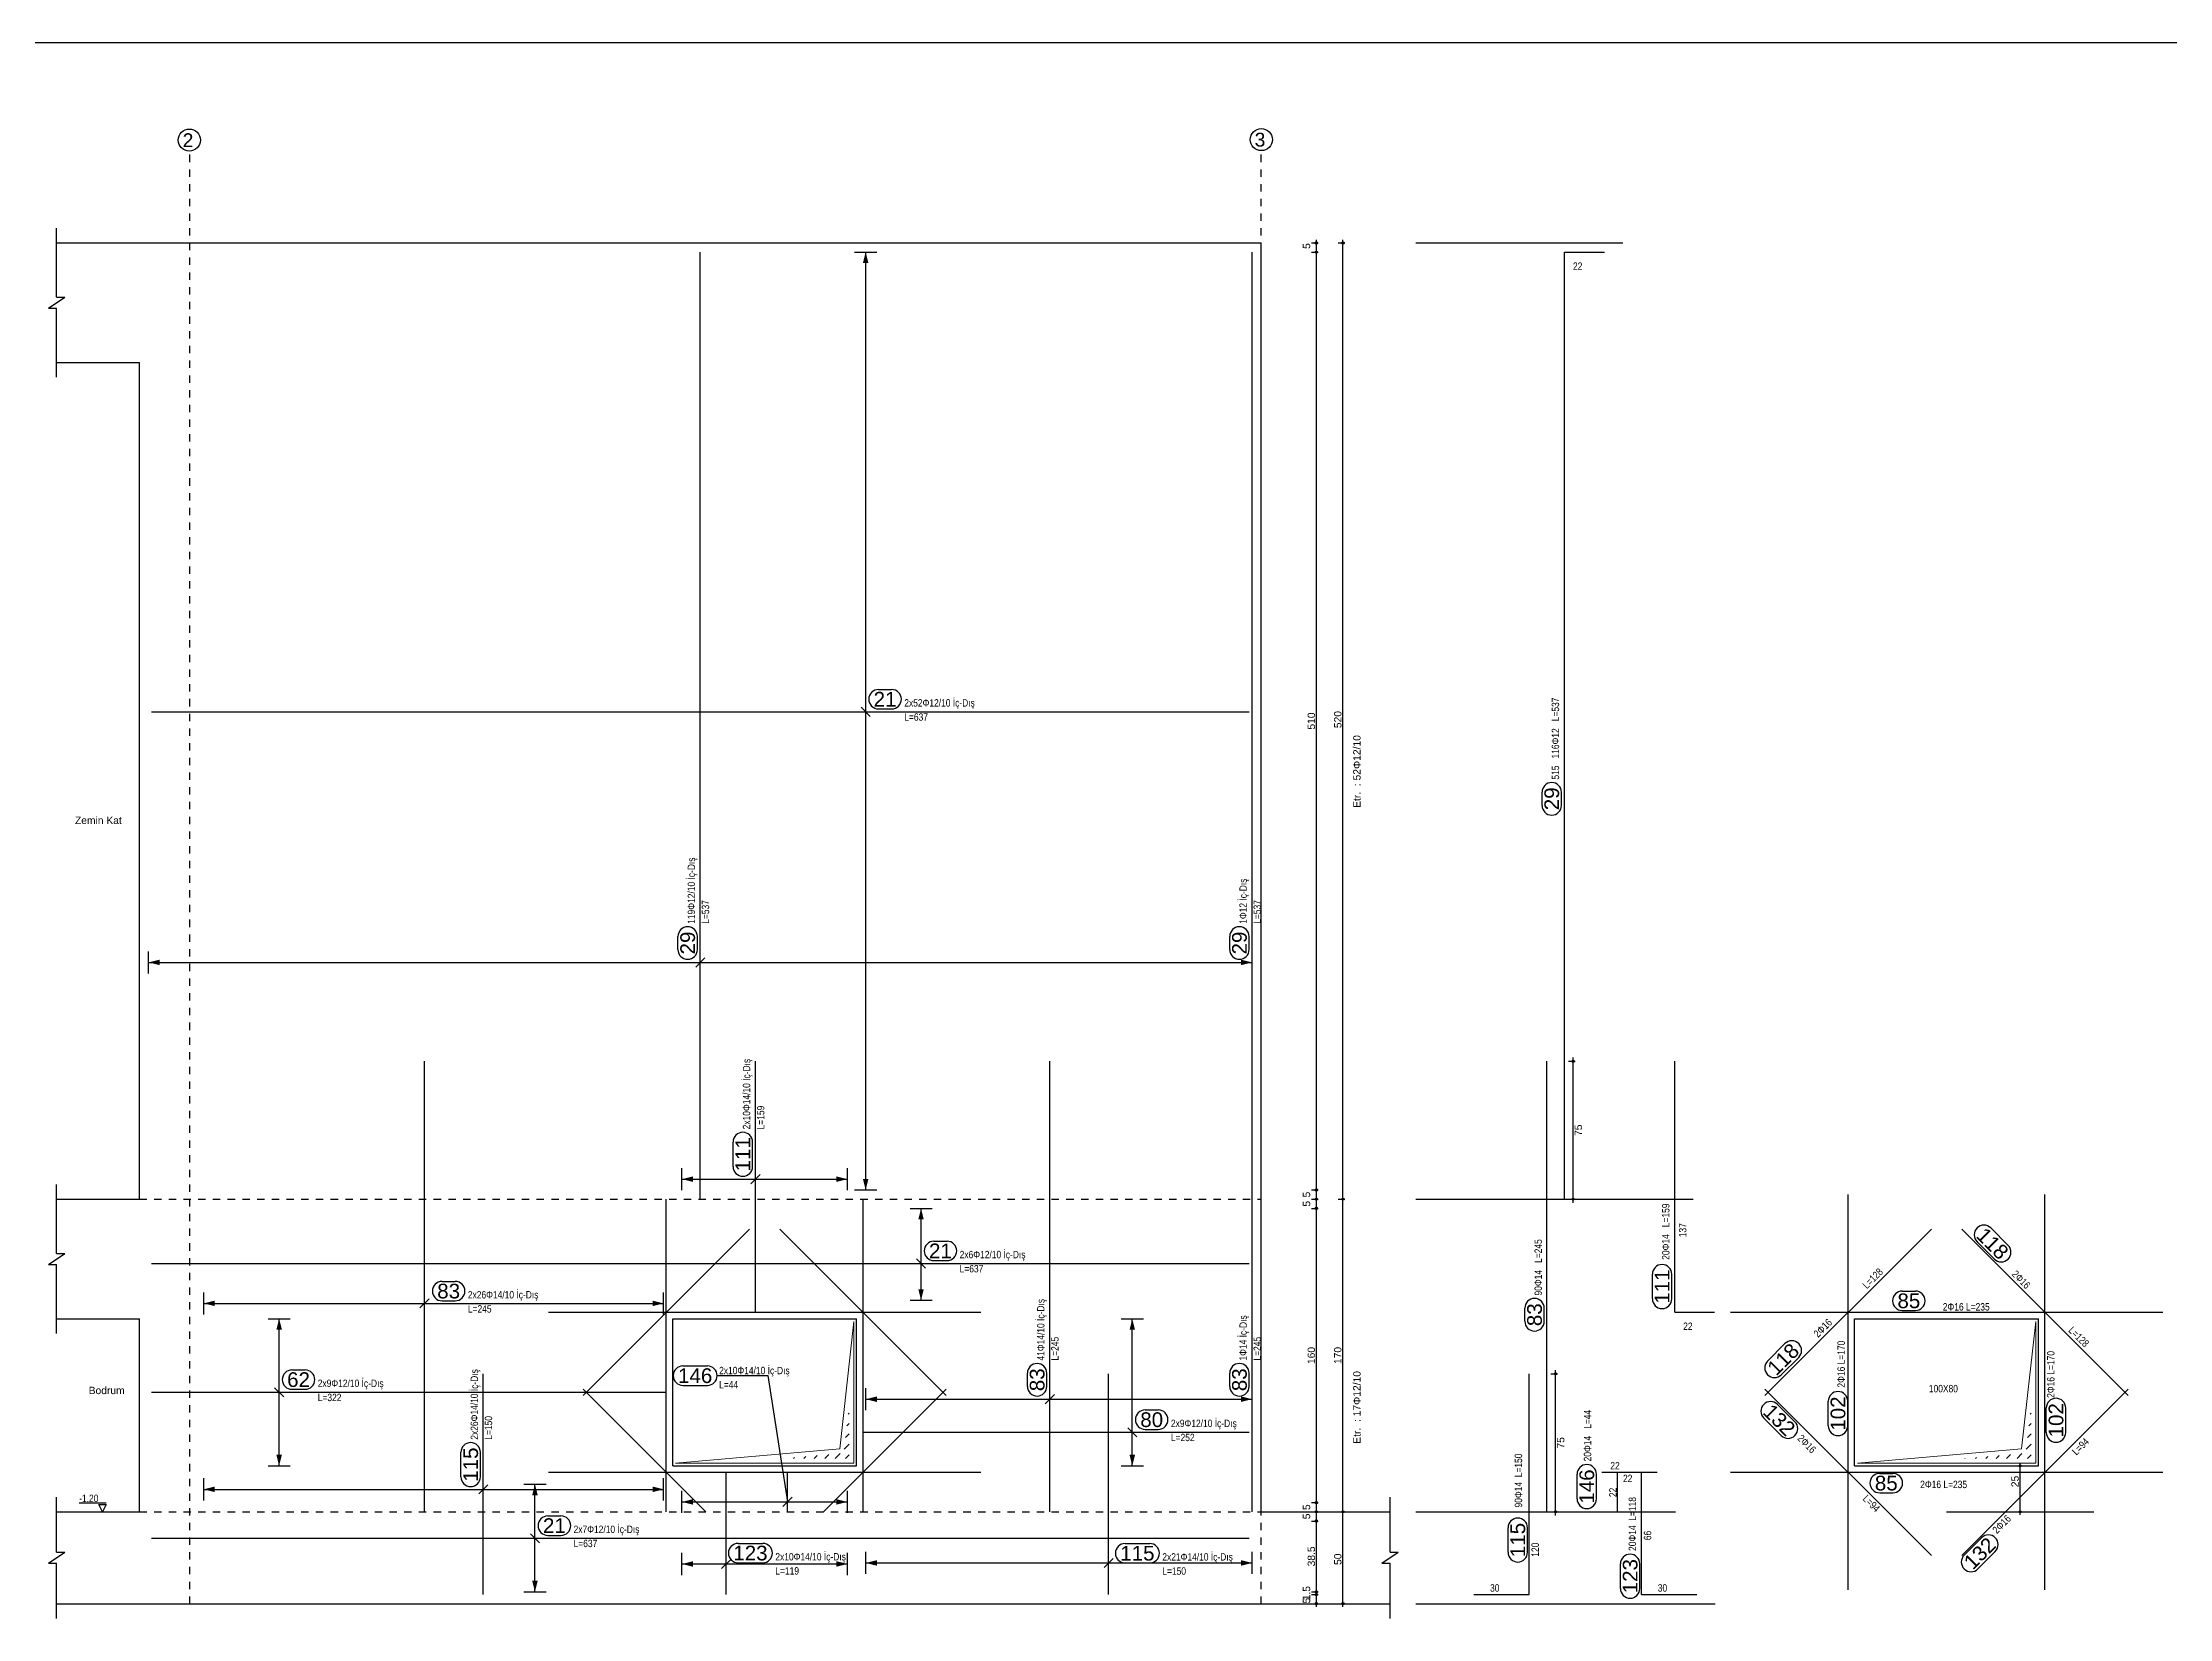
# Model space of a CAD drawing. Header units: metres. Extents: x 419734 to 420376, y 4564732 to 4565123.
# Drawn here: x 420259.06 to 420287.98, y 4564884.51 to 4564905.94 of the extents above; entities that cross this region are included whole.
import ezdxf

# ---------------------------------------------------------------- set-up
doc = ezdxf.new("R2010")
doc.units = ezdxf.units.M
doc.linetypes.add('NASCOSTA', pattern=[0.375, 0.25, -0.125])
doc.linetypes.add('TRATTO-PUNTO', pattern=[1, 0.5, -0.25, 0, -0.25])
for name, color, linetype in [('Standart', 7, 'Continuous'), ('SW_ASSI', 7, 'TRATTO-PUNTO'), ('SW_DIM', 33, 'Continuous'), ('SW_SEZIONI-ARMATURA', 3, 'Continuous'), ('SW_SEZIONI_CARPENTERIA', 4, 'Continuous'), ('SW_TRATT', 7, 'NASCOSTA'), ('SW_TXT_TESTI', 1, 'Continuous')]:
    doc.layers.add(name, color=color, linetype=linetype)
doc.styles.add('arial_1_18', font='arial.ttf', dxfattribs={"height": 0.2})
doc.styles.add('SWS', font='ARIALN.TTF')

msp = doc.modelspace()

# ---------------------------------------------------------------- hatches: boundary and pattern name
at = {"layer": 'SW_DIM'}
for points in [[(420270.29012, 4564902.9392), (420270.21512, 4564902.9392), (420270.25262, 4564903.0892)], [(420260.65496, 4564893.39545), (420260.50496, 4564893.43295), (420260.65496, 4564893.47045)], [(420275.50496, 4564893.43295), (420275.35496, 4564893.39545), (420275.35496, 4564893.47045)], [(420267.90496, 4564890.44896), (420267.75496, 4564890.48646), (420267.90496, 4564890.52396)], [(420270.00496, 4564890.48646), (420269.85496, 4564890.44896), (420269.85496, 4564890.52396)], [(420270.25262, 4564890.3392), (420270.21512, 4564890.4892), (420270.29012, 4564890.4892)], [(420271.04276, 4564889.9392), (420270.96776, 4564889.9392), (420271.00526, 4564890.0892)], [(420261.40496, 4564888.76021), (420261.25496, 4564888.79771), (420261.40496, 4564888.83521)], [(420267.50496, 4564888.79771), (420267.35496, 4564888.76021), (420267.35496, 4564888.83521)], [(420271.00526, 4564888.8392), (420270.96776, 4564888.9892), (420271.04276, 4564888.9892)], [(420262.31729, 4564888.4392), (420262.24229, 4564888.4392), (420262.27979, 4564888.5892)], [(420273.91448, 4564888.4392), (420273.83948, 4564888.4392), (420273.87698, 4564888.5892)], [(420270.40496, 4564887.45795), (420270.25496, 4564887.49545), (420270.40496, 4564887.53295)], [(420275.50496, 4564887.49545), (420275.35496, 4564887.45795), (420275.35496, 4564887.53295)], [(420262.27979, 4564886.5892), (420262.24229, 4564886.7392), (420262.31729, 4564886.7392)], [(420273.87698, 4564886.5892), (420273.83948, 4564886.7392), (420273.91448, 4564886.7392)], [(420261.40496, 4564886.23222), (420261.25496, 4564886.26972), (420261.40496, 4564886.30722)], [(420265.79501, 4564886.1892), (420265.72001, 4564886.1892), (420265.75751, 4564886.3392)], [(420267.50496, 4564886.26972), (420267.35496, 4564886.23222), (420267.35496, 4564886.30722)], [(420267.90496, 4564886.06108), (420267.75496, 4564886.09858), (420267.90496, 4564886.13608)], [(420270.00496, 4564886.09858), (420269.85496, 4564886.06108), (420269.85496, 4564886.13608)], [(420265.75751, 4564884.8767), (420265.72001, 4564885.0267), (420265.79501, 4564885.0267)], [(420267.90496, 4564885.21733), (420267.75496, 4564885.25483), (420267.90496, 4564885.29233)], [(420270.00496, 4564885.25483), (420269.85496, 4564885.21733), (420269.85496, 4564885.29233)], [(420270.40496, 4564885.23134), (420270.25496, 4564885.26884), (420270.40496, 4564885.30634)], [(420275.50496, 4564885.26884), (420275.35496, 4564885.23134), (420275.35496, 4564885.30634)]]:
    msp.add_hatch(color=256, dxfattribs=at).paths.add_polyline_path(points)

# ---------------------------------------------------------------- linework, layer by layer
for centre in [(420261.05862, 4564904.6117), (420275.63051, 4564904.61924)]:
    msp.add_circle(centre, 0.15)
at = {"layer": 'Standart', "color": 2}
msp.add_line((419946.10266, 4564905.93855), (420327.35266, 4564905.93855), dxfattribs=at)
at = {"layer": 'Standart', "color": 2, "linetype": 'Continuous', "lineweight": 5}
for points in [[(420270.19012, 4564896.9017), (420270.31512, 4564896.7767)], [(420267.94246, 4564893.37045), (420268.06746, 4564893.49545)], [(420268.69246, 4564890.42396), (420268.81746, 4564890.54896)], [(420270.94276, 4564889.4017), (420271.06776, 4564889.2767)], [(420264.19246, 4564888.73521), (420264.31746, 4564888.86021)], [(420269.89996, 4564886.8192), (420270.09246, 4564888.5517)], [(420270.09246, 4564886.6267), (420270.09246, 4564888.5517)], [(420285.9657, 4564886.8192), (420286.1582, 4564888.5517)], [(420286.1582, 4564886.6267), (420286.1582, 4564888.5517)], [(420262.21729, 4564887.6517), (420262.34229, 4564887.5267)], [(420272.69246, 4564887.43295), (420272.81746, 4564887.55795)], [(420269.99764, 4564887.1325), (420270.02996, 4564887.16481)], [(420270.01535, 4564887.29165), (420270.02996, 4564887.30627)], [(420273.81448, 4564887.10724), (420273.93948, 4564886.98224)], [(420286.06339, 4564887.1325), (420286.0957, 4564887.16481)], [(420286.08107, 4564887.29165), (420286.0957, 4564887.30627)], [(420267.66746, 4564886.6267), (420269.89996, 4564886.8192)], [(420269.83729, 4564886.6892), (420269.90499, 4564886.7569)], [(420269.96228, 4564886.8142), (420270.02996, 4564886.88187)], [(420269.97996, 4564886.97335), (420270.02996, 4564887.02334)], [(420283.7332, 4564886.6267), (420285.9657, 4564886.8192)], [(420285.90302, 4564886.6892), (420285.97073, 4564886.7569)], [(420286.02803, 4564886.8142), (420286.0957, 4564886.88187)], [(420286.04571, 4564886.97335), (420286.0957, 4564887.02334)], [(420267.66746, 4564886.6267), (420270.09246, 4564886.6267)], [(420269.12995, 4564886.6892), (420269.13091, 4564886.69015)], [(420269.27142, 4564886.6892), (420269.28573, 4564886.70351)], [(420269.41289, 4564886.6892), (420269.44055, 4564886.71686)], [(420269.55436, 4564886.6892), (420269.59537, 4564886.73021)], [(420269.69583, 4564886.6892), (420269.75017, 4564886.74355)], [(420269.97874, 4564886.6892), (420270.02996, 4564886.7404)], [(420283.7332, 4564886.6267), (420286.1582, 4564886.6267)], [(420285.1957, 4564886.6892), (420285.19666, 4564886.69015)], [(420285.33717, 4564886.6892), (420285.35148, 4564886.70351)], [(420285.47862, 4564886.6892), (420285.50628, 4564886.71686)], [(420285.62009, 4564886.6892), (420285.6611, 4564886.73021)], [(420285.76156, 4564886.6892), (420285.81592, 4564886.74355)], [(420286.04449, 4564886.6892), (420286.0957, 4564886.7404)], [(420264.99246, 4564886.20722), (420265.11746, 4564886.33222)], [(420269.12691, 4564886.03608), (420269.25191, 4564886.16108)], [(420265.69501, 4564885.6667), (420265.82001, 4564885.5417)], [(420268.29341, 4564885.19233), (420268.41841, 4564885.31733)], [(420273.49246, 4564885.20634), (420273.61746, 4564885.33134)]]:
    msp.add_lwpolyline(points, dxfattribs=at)
at = {"layer": 'SW_ASSI', "ltscale": 0.2}
for points in [[(420261.06746, 4564884.7142), (420261.06746, 4564904.4642)], [(420275.62996, 4564884.7142), (420275.62996, 4564904.4642)]]:
    msp.add_lwpolyline(points, dxfattribs=at)
at = {"layer": 'SW_DIM'}
for points in [[(420259.25495, 4564902.4767), (420259.25495, 4564903.41421)], [(420270.10262, 4564903.0892), (420270.40262, 4564903.0892)], [(420270.25262, 4564890.3392), (420270.25262, 4564903.0892)], [(420259.14245, 4564902.3267), (420259.36745, 4564902.4767)], [(420259.25495, 4564902.4767), (420259.36745, 4564902.4767)], [(420259.14245, 4564902.3267), (420259.25495, 4564902.3267)], [(420259.25495, 4564901.3892), (420259.25495, 4564902.3267)], [(420260.50496, 4564893.28295), (420260.50496, 4564893.58295)], [(420260.50496, 4564893.43295), (420275.50496, 4564893.43295)], [(420275.50496, 4564893.28295), (420275.50496, 4564893.58295)], [(420279.80534, 4564892.0892), (420279.89534, 4564892.0892)], [(420279.87034, 4564890.1642), (420279.87034, 4564892.1392)], [(420267.75496, 4564890.33646), (420267.75496, 4564890.63646)], [(420270.00496, 4564890.33646), (420270.00496, 4564890.63646)], [(420259.25495, 4564889.4767), (420259.25495, 4564890.41421)], [(420267.75496, 4564890.48646), (420270.00496, 4564890.48646)], [(420270.10262, 4564890.3392), (420270.40262, 4564890.3392)], [(420270.85526, 4564890.0892), (420271.15526, 4564890.0892)], [(420271.00526, 4564888.8392), (420271.00526, 4564890.0892)], [(420279.80534, 4564890.2142), (420279.89534, 4564890.2142)], [(420259.14245, 4564889.3267), (420259.36745, 4564889.4767)], [(420259.25495, 4564889.4767), (420259.36745, 4564889.4767)], [(420259.14245, 4564889.3267), (420259.25495, 4564889.3267)], [(420259.25495, 4564888.3892), (420259.25495, 4564889.3267)], [(420261.25496, 4564888.64771), (420261.25496, 4564888.94771)], [(420261.25496, 4564888.79771), (420267.50496, 4564888.79771)], [(420267.50496, 4564888.64771), (420267.50496, 4564888.94771)], [(420270.85526, 4564888.8392), (420271.15526, 4564888.8392)], [(420262.12979, 4564888.5892), (420262.42979, 4564888.5892)], [(420262.27979, 4564886.5892), (420262.27979, 4564888.5892)], [(420273.72698, 4564888.5892), (420274.02698, 4564888.5892)], [(420273.87698, 4564886.5892), (420273.87698, 4564888.5892)], [(420270.25496, 4564887.34545), (420270.25496, 4564887.64545)], [(420275.50496, 4564887.34545), (420275.50496, 4564887.64545)], [(420279.56534, 4564887.8392), (420279.65534, 4564887.8392)], [(420279.63034, 4564885.9142), (420279.63034, 4564887.8892)], [(420270.25496, 4564887.49545), (420275.50496, 4564887.49545)], [(420262.12979, 4564886.5892), (420262.42979, 4564886.5892)], [(420273.72698, 4564886.5892), (420274.02698, 4564886.5892)], [(420285.9207, 4564886.5892), (420286.0107, 4564886.5892)], [(420261.25496, 4564886.11972), (420261.25496, 4564886.41972)], [(420261.25496, 4564886.26972), (420267.50496, 4564886.26972)], [(420265.60751, 4564886.3392), (420265.90751, 4564886.3392)], [(420265.75751, 4564884.8767), (420265.75751, 4564886.3392)], [(420267.50496, 4564886.11972), (420267.50496, 4564886.41972)], [(420267.75496, 4564885.94858), (420267.75496, 4564886.24858)], [(420270.00496, 4564885.94858), (420270.00496, 4564886.24858)], [(420259.25495, 4564885.4142), (420259.25495, 4564886.1642)], [(420259.92995, 4564886.08087), (420259.56154, 4564886.08087)], [(420259.56154, 4564885.9642), (420259.87995, 4564885.9642)], [(420259.87995, 4564885.9642), (420259.82995, 4564886.0642)], [(420259.82995, 4564886.0642), (420259.92995, 4564886.0642)], [(420259.92995, 4564886.0642), (420259.87995, 4564885.9642)], [(420267.75496, 4564886.09858), (420270.00496, 4564886.09858)], [(420276.67496, 4564885.9642), (420276.76496, 4564885.9642)], [(420277.37996, 4564885.4142), (420277.37996, 4564886.1642)], [(420279.56534, 4564885.9642), (420279.65534, 4564885.9642)], [(420285.9207, 4564885.9642), (420286.0107, 4564885.9642)], [(420259.14245, 4564885.2642), (420259.36745, 4564885.4142)], [(420259.25495, 4564885.4142), (420259.36745, 4564885.4142)], [(420267.75496, 4564885.10483), (420267.75496, 4564885.40483)], [(420270.00496, 4564885.10483), (420270.00496, 4564885.40483)], [(420270.25496, 4564885.11884), (420270.25496, 4564885.41884)], [(420275.50496, 4564885.11884), (420275.50496, 4564885.41884)], [(420277.26746, 4564885.2642), (420277.49246, 4564885.4142)], [(420277.37996, 4564885.4142), (420277.49246, 4564885.4142)], [(420259.14245, 4564885.2642), (420259.25495, 4564885.2642)], [(420259.25495, 4564884.5142), (420259.25495, 4564885.2642)], [(420267.75496, 4564885.25483), (420270.00496, 4564885.25483)], [(420270.25496, 4564885.26884), (420275.50496, 4564885.26884)], [(420277.26746, 4564885.2642), (420277.37996, 4564885.2642)], [(420277.37996, 4564884.5142), (420277.37996, 4564885.2642)], [(420265.60751, 4564884.8767), (420265.90751, 4564884.8767)], [(420276.67496, 4564884.7142), (420276.76496, 4564884.7142)]]:
    msp.add_lwpolyline(points, dxfattribs=at)
at = {"layer": 'SW_DIM', "ltscale": 0.5}
for points in [[(420276.37996, 4564884.6742), (420276.37996, 4564903.25421)], [(420276.73996, 4564884.6742), (420276.73996, 4564903.25421)], [(420276.31496, 4564903.21421), (420276.40496, 4564903.21421)], [(420276.31496, 4564903.08921), (420276.40496, 4564903.08921)], [(420276.67496, 4564903.21421), (420276.76496, 4564903.21421)], [(420276.31496, 4564890.3392), (420276.40496, 4564890.3392)], [(420276.31496, 4564890.2142), (420276.40496, 4564890.21421)], [(420276.31496, 4564890.08921), (420276.40496, 4564890.08921)], [(420276.67496, 4564890.21421), (420276.76496, 4564890.21421)], [(420285.9457, 4564885.9242), (420285.9457, 4564886.6292)], [(420276.31496, 4564886.0892), (420276.40496, 4564886.0892)], [(420276.31496, 4564885.9642), (420276.40496, 4564885.9642)], [(420276.31496, 4564885.8392), (420276.40496, 4564885.8392)], [(420276.31496, 4564884.8767), (420276.40496, 4564884.8767)], [(420276.31496, 4564884.8392), (420276.40496, 4564884.8392)], [(420276.31496, 4564884.7142), (420276.40496, 4564884.7142)]]:
    msp.add_lwpolyline(points, dxfattribs=at)
for centre in [(420276.37996, 4564903.21421), (420276.37996, 4564903.08921), (420276.73996, 4564903.21421), (420276.37996, 4564890.3392), (420276.37996, 4564890.21421), (420276.37996, 4564890.2142), (420276.73996, 4564890.21421), (420276.73996, 4564890.2142), (420276.37996, 4564890.08921), (420276.37996, 4564886.0892), (420276.37996, 4564885.9642), (420276.37996, 4564885.9642), (420276.37996, 4564885.8392), (420276.37996, 4564884.8767), (420276.37996, 4564884.8392), (420276.37996, 4564884.7142)]:
    msp.add_circle(centre, 0.015, dxfattribs=at)
at = {"layer": 'SW_DIM'}
for centre in [(420279.87034, 4564892.0892), (420279.87034, 4564890.2142), (420279.63034, 4564887.8392), (420285.9457, 4564886.5892), (420276.73996, 4564885.9642), (420276.73996, 4564885.9642), (420279.63034, 4564885.9642), (420285.9457, 4564885.9642), (420276.73996, 4564884.7142)]:
    msp.add_circle(centre, 0.015, dxfattribs=at)
at = {"layer": 'SW_SEZIONI-ARMATURA'}
for points in [[(420268.00496, 4564890.2142), (420268.00496, 4564903.0892)], [(420275.50496, 4564885.9642), (420275.50496, 4564903.0892)], [(420279.75034, 4564890.2142), (420279.75034, 4564903.0892)], [(420279.75034, 4564903.0892), (420280.29534, 4564903.0892)], [(420270.42696, 4564897.1432), (420270.60572, 4564897.1432)], [(420270.42696, 4564896.8792), (420270.60572, 4564896.8792)], [(420260.54246, 4564896.8392), (420275.46746, 4564896.8392)], [(420279.44634, 4564895.5677), (420279.44634, 4564895.74646)], [(420279.71034, 4564895.5677), (420279.71034, 4564895.74646)], [(420267.70096, 4564893.6073), (420267.70096, 4564893.78606)], [(420267.96496, 4564893.6073), (420267.96496, 4564893.78606)], [(420275.20096, 4564893.6073), (420275.20096, 4564893.78606)], [(420275.46496, 4564893.6073), (420275.46496, 4564893.78606)], [(420264.25496, 4564885.9642), (420264.25496, 4564892.0892)], [(420268.75496, 4564888.6767), (420268.75496, 4564892.0892)], [(420272.75496, 4564885.9642), (420272.75496, 4564892.0892)], [(420279.51034, 4564885.9642), (420279.51034, 4564892.0892)], [(420281.25034, 4564888.6767), (420281.25034, 4564892.0892)], [(420268.45096, 4564890.65737), (420268.45096, 4564890.99152)], [(420268.71496, 4564890.65737), (420268.71496, 4564890.99152)], [(420283.6082, 4564884.9017), (420283.6082, 4564890.2767)], [(420286.2832, 4564884.9017), (420286.2832, 4564890.2767)], [(420267.54246, 4564885.9642), (420267.54246, 4564890.21421)], [(420270.21746, 4564885.9642), (420270.21746, 4564890.21421)], [(420266.41109, 4564887.54533), (420268.67383, 4564889.80807)], [(420269.08609, 4564889.80807), (420271.34883, 4564887.54533)], [(420282.47683, 4564887.54533), (420284.73957, 4564889.80807)], [(420285.15183, 4564889.80807), (420287.41457, 4564887.54533)], [(420285.78237, 4564889.58683), (420285.54609, 4564889.8231)], [(420271.1796, 4564889.6432), (420271.35837, 4564889.6432)], [(420271.1796, 4564889.3792), (420271.35837, 4564889.3792)], [(420285.59569, 4564889.40015), (420285.35941, 4564889.63643)], [(420260.54246, 4564889.3392), (420275.46746, 4564889.3392)], [(420264.49469, 4564889.09694), (420264.67345, 4564889.09694)], [(420280.94634, 4564888.85949), (420280.94634, 4564889.19364)], [(420281.21034, 4564888.85949), (420281.21034, 4564889.19364)], [(420264.49469, 4564888.83294), (420264.67345, 4564888.83294)], [(420284.34343, 4564888.96478), (420284.52219, 4564888.96478)], [(420265.94246, 4564888.6767), (420271.81746, 4564888.6767)], [(420279.21234, 4564888.55403), (420279.21234, 4564888.7328)], [(420279.47634, 4564888.55403), (420279.47634, 4564888.7328)], [(420281.25034, 4564888.6767), (420281.79034, 4564888.6767)], [(420282.0082, 4564888.6767), (420287.8832, 4564888.6767)], [(420284.34343, 4564888.70078), (420284.52219, 4564888.70078)], [(420282.51258, 4564888.01435), (420282.74886, 4564888.25062)], [(420267.76772, 4564887.9471), (420268.10187, 4564887.9471)], [(420282.69926, 4564887.82767), (420282.93553, 4564888.06395)], [(420262.45414, 4564887.8932), (420262.6329, 4564887.8932)], [(420262.45414, 4564887.6292), (420262.6329, 4564887.6292)], [(420265.05496, 4564884.8392), (420265.05496, 4564887.8392)], [(420268.07996, 4564885.9642), (420266.41109, 4564887.63307)], [(420267.76772, 4564887.6831), (420268.10187, 4564887.6831)], [(420268.23387, 4564887.8151), (420268.92345, 4564887.8151), (420269.18941, 4564886.09858)], [(420269.67996, 4564885.9642), (420271.34883, 4564887.63307)], [(420272.45096, 4564887.6698), (420272.45096, 4564887.84856)], [(420272.71496, 4564887.6698), (420272.71496, 4564887.84856)], [(420273.55496, 4564884.8392), (420273.55496, 4564887.8392)], [(420275.20096, 4564887.6698), (420275.20096, 4564887.84856)], [(420275.46496, 4564887.6698), (420275.46496, 4564887.84856)], [(420279.27034, 4564884.8392), (420279.27034, 4564887.8392)], [(420282.47683, 4564887.63307), (420284.73957, 4564885.37033)], [(420285.15183, 4564885.37033), (420287.41457, 4564887.63307)], [(420260.54246, 4564887.5892), (420267.54246, 4564887.5892)], [(420274.05132, 4564887.34874), (420274.23008, 4564887.34874)], [(420282.88354, 4564887.18817), (420282.64726, 4564887.42445)], [(420283.33729, 4564887.13264), (420283.33729, 4564887.46679)], [(420283.60129, 4564887.13264), (420283.60129, 4564887.46679)], [(420286.30114, 4564887.04163), (420286.30114, 4564887.37577)], [(420286.56514, 4564887.04163), (420286.56514, 4564887.37577)], [(420270.21746, 4564887.04474), (420275.46746, 4564887.04474)], [(420274.05132, 4564887.08474), (420274.23008, 4564887.08474)], [(420282.69686, 4564887.0015), (420282.46058, 4564887.23777)], [(420264.75096, 4564886.43871), (420264.75096, 4564886.77286)], [(420265.01496, 4564886.43871), (420265.01496, 4564886.77286)], [(420265.94246, 4564886.5017), (420271.81746, 4564886.5017)], [(420268.35591, 4564884.8392), (420268.35591, 4564886.5017)], [(420269.18941, 4564885.9642), (420269.18941, 4564886.5017)], [(420279.92274, 4564886.14027), (420279.92274, 4564886.47442)], [(420280.18674, 4564886.14027), (420280.18674, 4564886.47442)], [(420280.26034, 4564886.5017), (420281.01034, 4564886.5017)], [(420280.47034, 4564885.9642), (420280.47034, 4564886.5017)], [(420280.80034, 4564884.8392), (420280.80034, 4564886.5017)], [(420282.0082, 4564886.5017), (420287.8832, 4564886.5017)], [(420284.03641, 4564886.48662), (420284.21518, 4564886.48662)], [(420284.03641, 4564886.22262), (420284.21518, 4564886.22262)], [(420265.93185, 4564885.9082), (420266.11062, 4564885.9082)], [(420260.54246, 4564885.6042), (420275.46746, 4564885.6042)], [(420265.93185, 4564885.6442), (420266.11062, 4564885.6442)], [(420278.98502, 4564885.41342), (420278.98502, 4564885.74757)], [(420279.24902, 4564885.41342), (420279.24902, 4564885.74757)], [(420285.18478, 4564885.37508), (420285.42105, 4564885.61135)], [(420268.51889, 4564885.53543), (420268.85304, 4564885.53543)], [(420273.77919, 4564885.53284), (420274.11334, 4564885.53284)], [(420285.37145, 4564885.1884), (420285.60773, 4564885.42468)], [(420268.51889, 4564885.27143), (420268.85304, 4564885.27143)], [(420273.77919, 4564885.26884), (420274.11334, 4564885.26884)], [(420280.51184, 4564884.92162), (420280.51184, 4564885.25576)], [(420280.77584, 4564884.92162), (420280.77584, 4564885.25576)], [(420278.52034, 4564884.8392), (420279.27034, 4564884.8392)], [(420280.80034, 4564884.8392), (420281.55033, 4564884.8392)]]:
    msp.add_lwpolyline(points, dxfattribs=at)
for centre, start, end in [((420270.42696, 4564897.0112), 90, 270), ((420270.60572, 4564897.0112), 270, 90), ((420279.57834, 4564895.74646), 0, 180), ((420279.57834, 4564895.5677), 180, 0), ((420267.83296, 4564893.78606), 0, 180), ((420275.33296, 4564893.78606), 0, 180), ((420267.83296, 4564893.6073), 180, 0), ((420275.33296, 4564893.6073), 180, 0), ((420268.58296, 4564890.99152), 0, 180), ((420268.58296, 4564890.65737), 180, 0), ((420285.45275, 4564889.72976), 45, 225), ((420271.1796, 4564889.5112), 90, 270), ((420271.35837, 4564889.5112), 270, 90), ((420285.68903, 4564889.49349), 225, 45), ((420264.49469, 4564888.96494), 90, 270), ((420264.67345, 4564888.96494), 270, 90), ((420281.07834, 4564889.19364), 0, 180), ((420279.34434, 4564888.7328), 0, 180), ((420281.07834, 4564888.85949), 180, 0), ((420284.34343, 4564888.83278), 90, 270), ((420284.52219, 4564888.83278), 270, 90), ((420279.34434, 4564888.55403), 180, 0), ((420282.8422, 4564888.15729), 315, 135), ((420267.76772, 4564887.8151), 90, 270), ((420268.10187, 4564887.8151), 270, 90), ((420272.58296, 4564887.84856), 0, 180), ((420275.33296, 4564887.84856), 0, 180), ((420282.60592, 4564887.92101), 135, 315), ((420262.45414, 4564887.7612), 90, 270), ((420262.6329, 4564887.7612), 270, 90), ((420272.58296, 4564887.6698), 180, 0), ((420275.33296, 4564887.6698), 180, 0), ((420274.05132, 4564887.21674), 90, 270), ((420274.23008, 4564887.21674), 270, 90), ((420282.55392, 4564887.33111), 45, 225), ((420283.46929, 4564887.46679), 0, 180), ((420286.43314, 4564887.37577), 0, 180), ((420282.7902, 4564887.09484), 225, 45), ((420283.46929, 4564887.13264), 180, 0), ((420264.88296, 4564886.77286), 0, 180), ((420286.43314, 4564887.04163), 180, 0), ((420280.05474, 4564886.47442), 0, 180), ((420284.03641, 4564886.35462), 90, 270), ((420284.21518, 4564886.35462), 270, 90), ((420264.88296, 4564886.43871), 180, 0), ((420265.93185, 4564885.7762), 90, 270), ((420266.11062, 4564885.7762), 270, 90), ((420280.05474, 4564886.14027), 180, 0), ((420279.11702, 4564885.74757), 0, 180), ((420285.51439, 4564885.51802), 315, 135), ((420268.51889, 4564885.40343), 90, 270), ((420268.85304, 4564885.40343), 270, 90), ((420273.77919, 4564885.40084), 90, 270), ((420274.11334, 4564885.40084), 270, 90), ((420279.11702, 4564885.41342), 180, 0), ((420280.64384, 4564885.25576), 0, 180), ((420285.27812, 4564885.28174), 135, 315), ((420280.64384, 4564884.92162), 180, 0)]:
    msp.add_arc(centre, 0.132, start, end, dxfattribs=at)
at = {"layer": 'SW_SEZIONI_CARPENTERIA'}
for points in [[(420259.25495, 4564903.21421), (420275.62996, 4564903.21421)], [(420275.62996, 4564885.96421), (420275.62996, 4564903.21421)], [(420277.73034, 4564903.2142), (420280.54534, 4564903.2142)], [(420259.25495, 4564901.5892), (420260.37995, 4564901.5892)], [(420260.37995, 4564890.21421), (420260.37995, 4564901.5892)], [(420259.25495, 4564890.21421), (420260.37995, 4564890.21421)], [(420277.73034, 4564890.2142), (420281.50034, 4564890.2142)], [(420259.25495, 4564888.5892), (420260.37995, 4564888.5892)], [(420260.37995, 4564885.96421), (420260.37995, 4564888.5892)], [(420267.62996, 4564888.5892), (420270.12996, 4564888.5892)], [(420267.62996, 4564886.5892), (420267.62996, 4564888.5892)], [(420270.12996, 4564886.5892), (420270.12996, 4564888.5892)], [(420283.6957, 4564886.5892), (420283.6957, 4564888.5892)], [(420283.6957, 4564888.5892), (420286.1957, 4564888.5892)], [(420286.1957, 4564886.5892), (420286.1957, 4564888.5892)], [(420267.62996, 4564886.5892), (420270.12996, 4564886.5892)], [(420283.6957, 4564886.5892), (420286.1957, 4564886.5892)], [(420259.25495, 4564885.96421), (420260.37995, 4564885.96421)], [(420275.62996, 4564885.96421), (420277.37996, 4564885.96421)], [(420277.73034, 4564885.9642), (420281.26034, 4564885.9642)], [(420284.9457, 4564885.9642), (420286.9457, 4564885.9642)], [(420259.25495, 4564884.7142), (420277.37996, 4564884.7142)], [(420277.73034, 4564884.7142), (420281.80033, 4564884.7142)]]:
    msp.add_lwpolyline(points, dxfattribs=at)
at = {"layer": 'SW_TRATT', "ltscale": 0.2}
for points in [[(420260.37995, 4564890.2142), (420275.62996, 4564890.2142)], [(420260.37995, 4564885.9642), (420275.62996, 4564885.9642)]]:
    msp.add_lwpolyline(points, dxfattribs=at)

# ---------------------------------------------------------------- texts
at = {"layer": 'Standart', "color": 3, "linetype": 'Continuous', "lineweight": 5, "style": 'arial_1_18'}
for s, p in [('21', (420270.36096, 4564896.9112)), ('21', (420271.1136, 4564889.4112)), ('83', (420264.42869, 4564888.86494)), ('85', (420284.27743, 4564888.73278)), ('146', (420267.70172, 4564887.7151)), ('62', (420262.38814, 4564887.6612)), ('80', (420273.98532, 4564887.11674)), ('85', (420283.97041, 4564886.25462)), ('21', (420265.86585, 4564885.6762)), ('123', (420268.45289, 4564885.30343)), ('115', (420273.71319, 4564885.30084))]:
    msp.add_text(s, height=0.2, dxfattribs=at).set_placement(p)
for s, rotation, p in [('29', 90, (420279.67834, 4564895.5017)), ('29', 90, (420267.93296, 4564893.5413)), ('29', 90, (420275.43296, 4564893.5413)), ('111', 90, (420268.68296, 4564890.59137)), ('118', 315, (420285.33537, 4564889.70572)), ('111', 90, (420281.17834, 4564888.79349)), ('83', 90, (420279.44434, 4564888.48803)), ('118', 45, (420282.62996, 4564887.80363)), ('83', 90, (420272.68296, 4564887.6038)), ('83', 90, (420275.43296, 4564887.6038)), ('132', 315, (420282.43654, 4564887.30707)), ('102', 90, (420283.56929, 4564887.06664)), ('102', 90, (420286.53314, 4564886.97563)), ('115', 90, (420264.98296, 4564886.37271)), ('146', 90, (420280.15474, 4564886.07427)), ('115', 90, (420279.21702, 4564885.34742)), ('132', 45, (420285.30216, 4564885.16436)), ('123', 90, (420280.74384, 4564884.85562))]:
    msp.add_text(s, height=0.2, rotation=rotation, dxfattribs=at).set_placement(p)
at = {"layer": 'Standart', "color": 1, "linetype": 'Continuous', "lineweight": -3, "style": 'arial_1_18'}
for s, p in [('Zemin Kat ', (420259.50445, 4564895.3142)), ('Bodrum', (420259.69087, 4564887.5642))]:
    msp.add_text(s, height=0.1, dxfattribs=at).set_placement(p)
at = {"layer": 'SW_DIM', "ltscale": 0.5, "style": 'arial_1_18'}
for s, p in [('5', (420276.29496, 4564903.13286)), ('510', (420276.35996, 4564896.59767)), ('520', (420276.71996, 4564896.61767)), ('Etr.  : 52Φ12/10', (420276.97996, 4564895.53421)), ('75', (420279.99034, 4564891.07401)), ('5', (420276.29496, 4564890.23786)), ('5', (420276.29496, 4564890.11286)), ('160', (420276.35996, 4564887.97267)), ('170', (420276.71996, 4564887.97267)), ('Etr.  : 17Φ12/10', (420276.97996, 4564886.8892)), ('75', (420279.75034, 4564886.82401)), ('25', (420285.9257, 4564886.2992)), ('5', (420276.29496, 4564885.98786)), ('5', (420276.29496, 4564885.86286)), ('38.5', (420276.35996, 4564885.22199)), ('50', (420276.71996, 4564885.24151)), ('1.5', (420276.29496, 4564884.76084)), ('5', (420276.29496, 4564884.71786))]:
    msp.add_text(s, height=0.1, rotation=90, dxfattribs=at).set_placement(p)
at = {"layer": 'SW_TXT_TESTI', "style": 'arial_1_18'}
for s, p in [('2', (420260.96833, 4564904.51694)), ('3', (420275.54022, 4564904.52448))]:
    msp.add_text(s, height=0.1875, dxfattribs=at).set_placement(p)
at = {"layer": 'SW_TXT_TESTI', "linetype": 'Continuous', "lineweight": 5, "style": 'SWS'}
for s, p in [('22', (420279.86746, 4564902.8492)), ('2x52Φ12/10 İç-Dış', (420270.77762, 4564896.9112)), ('L=637', (420270.77762, 4564896.7192)), ('2x6Φ12/10 İç-Dış', (420271.53026, 4564889.4112)), ('L=637', (420271.53026, 4564889.2192)), ('2x26Φ14/10 İç-Dış', (420264.84535, 4564888.86494)), ('L=245', (420264.84535, 4564888.67294)), ('22', (420281.36496, 4564888.4367)), ('2x10Φ14/10 İç-Dış', (420268.26066, 4564887.83487)), ('2x9Φ12/10 İç-Dış', (420262.80479, 4564887.6612)), ('L=44', (420268.26066, 4564887.64287)), ('L=322', (420262.80479, 4564887.4692)), ('2x9Φ12/10 İç-Dış', (420274.40198, 4564887.11674)), ('L=252', (420274.40198, 4564886.92474)), ('22', (420280.37495, 4564886.5417)), ('22', (420280.54771, 4564886.36869)), ('2x7Φ12/10 İç-Dış', (420266.28251, 4564885.6762)), ('L=637', (420266.28251, 4564885.4842)), ('2x10Φ14/10 İç-Dış', (420269.02493, 4564885.30343)), ('2x21Φ14/10 İç-Dış', (420274.28523, 4564885.30084)), ('L=119', (420269.02493, 4564885.11143)), ('L=150', (420274.28523, 4564885.10884)), ('30', (420278.73996, 4564884.8792)), ('30', (420281.01995, 4564884.8792))]:
    msp.add_text(s, height=0.1, dxfattribs=at).set_placement(p)
for s, p in [('515   116Φ12   L=537', (420279.67834, 4564895.91836)), ('119Φ12/10 İç-Dış', (420267.93296, 4564893.95795)), ('1Φ12 İç-Dış', (420275.43296, 4564893.95795)), ('L=537', (420268.12496, 4564893.95795)), ('L=537', (420275.62496, 4564893.95795)), ('2x10Φ14/10 İç-Dış', (420268.68296, 4564891.16341)), ('L=159', (420268.87496, 4564891.16341)), ('20Φ14   L=159', (420281.17834, 4564889.39048)), ('90Φ14   L=245', (420279.44434, 4564888.90469)), ('137', (420281.4084, 4564889.69678)), ('41Φ14/10 İç-Dış', (420272.68296, 4564888.02045)), ('1Φ14 İç-Dış ', (420275.43296, 4564888.02045)), ('L=245', (420272.87496, 4564888.02045)), ('L=245', (420275.62496, 4564888.02045)), ('2x26Φ14/10 İç-Dış', (420264.98296, 4564886.94475)), ('20Φ14   L=44', (420280.11486, 4564886.6495)), ('L=150', (420265.17496, 4564886.94475)), ('90Φ14  L=150', (420279.17592, 4564886.02312)), ('22', (420280.45975, 4564886.16424)), ('20Φ14  L=118', (420280.72389, 4564885.43236)), ('66', (420280.93057, 4564885.578)), ('120', (420279.40314, 4564885.35384))]:
    msp.add_text(s, height=0.1, rotation=90, dxfattribs=at).set_placement(p)
at = {"layer": 'SW_TXT_TESTI', "linetype": 'Continuous', "lineweight": -3, "style": 'SWS'}
for s, rotation, p in [('L=128', 45, (420283.86276, 4564888.98783)), ('2Φ16', 315, (420285.8238, 4564889.18593)), ('2Φ16', 45, (420283.1985, 4564888.32692)), ('2Φ16 L=170', 90, (420283.56232, 4564887.65283)), ('L=128', 315, (420286.59432, 4564888.42214)), ('2Φ16 L=170', 90, (420286.41186, 4564887.51327)), ('2Φ16', 315, (420282.90977, 4564886.95227)), ('L=94', 45, (420286.71069, 4564886.72573)), ('L=94', 315, (420283.79832, 4564886.1334)), ('2Φ16', 45, (420285.62915, 4564885.65935))]:
    msp.add_text(s, height=0.1, rotation=rotation, dxfattribs=at).set_placement(p)
for s, p in [('2Φ16 L=235', (420284.89409, 4564888.70078)), ('100X80', (420284.7049, 4564887.5892)), ('-1.20', (420259.56154, 4564886.09754)), ('2Φ16 L=235', (420284.58707, 4564886.28662))]:
    msp.add_text(s, height=0.1, dxfattribs=at).set_placement(p)

doc.saveas('drawing.dxf')
